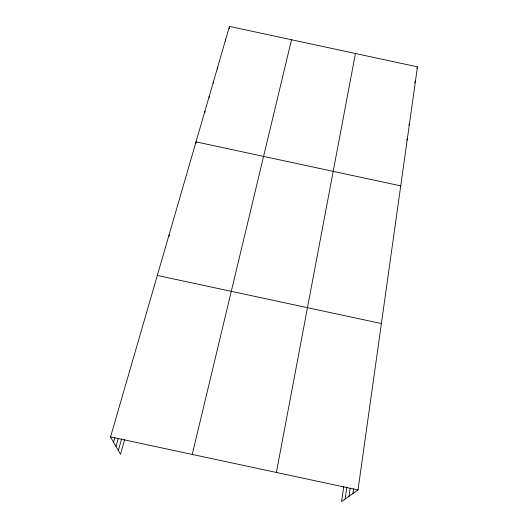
<?xml version="1.0" encoding="UTF-8"?>
<svg xmlns="http://www.w3.org/2000/svg" width="528" height="528" viewBox="0 0 528 528"><rect width="100%" height="100%" fill="white"/><g stroke="black" fill="none" stroke-linecap="round" stroke-linejoin="round"><path stroke-width="0.79" d="M204.917 112.741L204.917 111.124M209.213 97.799L209.227 96.241M213.418 83.259L213.444 81.682M217.536 69.029L217.576 67.426M225.522 41.356L225.581 39.791M229.357 28.783L229.423 27.192M343.814 486.341L341.543 501.6L358.017 489.951L417.457 66.851L229.462 26.4L110.543 436.92L120.503 454.245L124.681 439.388M352.994 493.502L353.687 488.644M349.008 496.32L350.196 488.162M345.121 499.066L346.876 487.139M276.382 472.454L355.436 53.506M192.238 454.423L291.515 39.752M118.338 450.483L121.625 438.874M115.988 446.391L118.246 438.464M113.579 442.2L114.932 437.488M416.869 68.33L417.457 66.851M414.632 82.83L415.523 80.659M408.824 125.281L409.457 123.829M406.718 140.263L407.345 138.844M400.739 185.876L196.007 141.874L196.033 143.425M157.311 275.458L381.394 323.552M110.543 436.92L358.017 489.951M169.099 234.782L169.25 236.399"/></g></svg>
